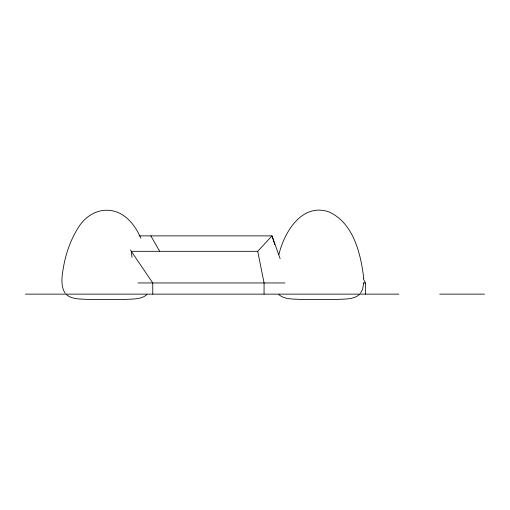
<?xml version="1.0" encoding="UTF-8"?>
<svg xmlns="http://www.w3.org/2000/svg" width="510" height="510" viewBox="0 0 510 510"><rect width="100%" height="100%" fill="white"/><g stroke="black" fill="none" stroke-linecap="round" stroke-linejoin="round"><path stroke-width="0.76" d="M363.726 283.203L362.578 289.24L360.506 293.269M278.925 254.433C284.217 232.267 301.971 202.368 329.084 211.969C353.755 223.233 360.787 253.961 363.802 278.607M130.547 249.906L131.293 251.309L257.722 251.309L272.021 235.881L280.137 258.678M146.937 294.582C140.683 299.995 131.484 298.771 123.841 299.542L89.492 299.542C81.849 298.771 72.656 299.995 66.396 294.582M359.359 294.582C353.105 299.995 343.906 298.771 336.262 299.542L301.914 299.542C294.27 298.771 285.077 299.995 278.817 294.582M139.026 235.881L272.021 235.881L272.933 238.827M137.993 282.948L284.918 282.948M363.063 282.948L365.409 282.948L365.409 294.13M25.5 294.13L398.897 294.13M439.684 294.13L484.5 294.13M65.248 293.269C61.978 288.711 61.755 282.795 62.016 277.395C63.903 259.125 69.334 240.758 79.713 225.477C86.49 215.475 98.57 208.584 110.848 210.56C125.517 212.466 135.38 225.624 140.926 238.278M150.864 235.881L159.662 251.309M363.324 278.734L365.409 282.948M273.156 239.56L273.844 241.766M274.068 242.499L274.75 244.704M257.722 251.309L264.065 282.948L264.065 294.13M131.969 257.244L131.293 251.309L152.758 282.948L152.758 294.13"/></g></svg>
